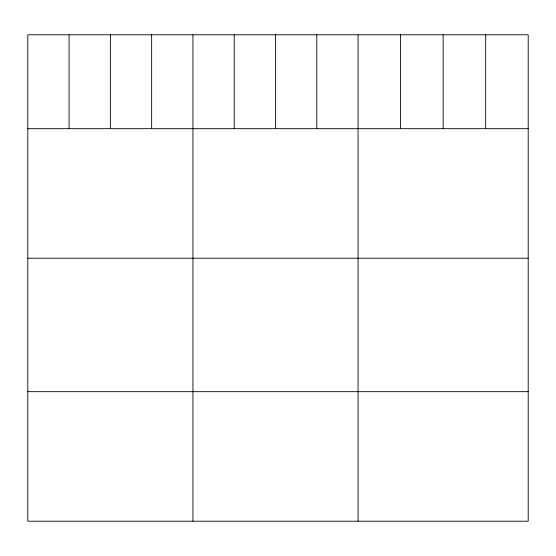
<?xml version="1.0" encoding="UTF-8"?>
<svg xmlns="http://www.w3.org/2000/svg" width="556" height="556" viewBox="0 0 556 556"><rect width="100%" height="100%" fill="white"/><g stroke="black" fill="none" stroke-linecap="round" stroke-linejoin="round"><path stroke-width="0.83" d="M528.2 128.679L528.2 521.208L27.8 521.208L27.8 34.792L528.2 34.792L528.2 128.679L27.8 128.679M27.8 258.213L528.2 258.213M27.8 391.674L528.2 391.674M485.666 34.792L485.666 128.679M443.132 34.792L443.132 128.679M400.598 34.792L400.598 128.679M358.064 34.792L358.064 521.208M316.781 34.792L316.781 128.679M275.498 34.792L275.498 128.679M234.215 34.792L234.215 128.679M192.932 34.792L192.932 521.208M151.649 34.792L151.649 128.679M110.366 34.792L110.366 128.679M69.083 34.792L69.083 128.679"/></g></svg>
